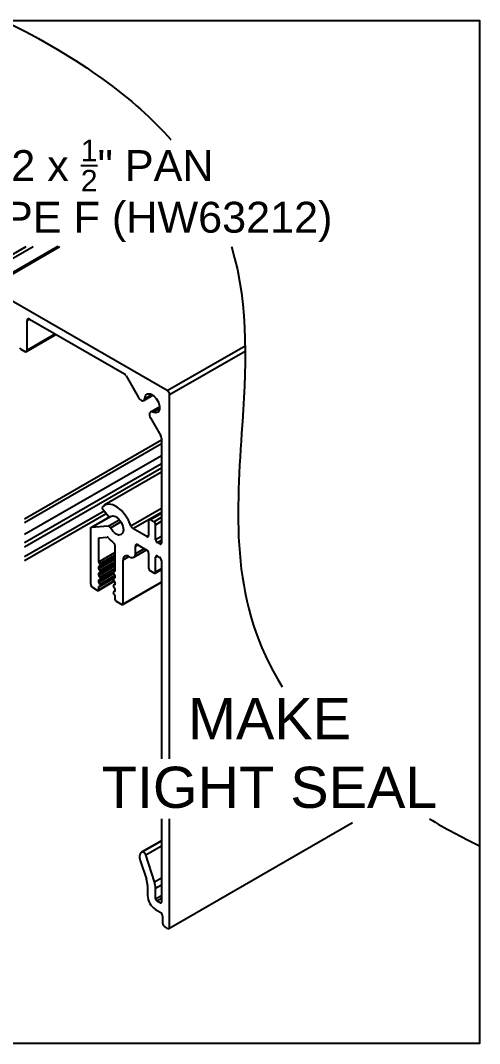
# Model space of a CAD drawing. Extents: x -0.84 to 6.76, y -6.22 to 0.
# Drawn here: x 3.98 to 6.76, y -6.21 to 0 of the extents above; entities that cross this region are included whole.
import ezdxf
from ezdxf import colors
from ezdxf.entities.mleader import LeaderData, LeaderLine
from ezdxf.math import Vec2, Vec3

# ---------------------------------------------------------------- set-up
doc = ezdxf.new("R2010")
doc.units = 0
doc.header["$LTSCALE"] = 0.5
doc.header["$MEASUREMENT"] = 0
doc.layers.add('FAB DWG', color=221, linetype='CONTINUOUS')
doc.layers.add('Housing', color=150, linetype='CONTINUOUS')
doc.layers.add('Text-Unprinted', color=131, linetype='CONTINUOUS', plot=False)
doc.styles.add('LSAD_Standard', font='arial.ttf')

msp = doc.modelspace()

# ---------------------------------------------------------------- linework, layer by layer
at = {"layer": 'Housing', "transparency": 16777216}
for p, q in [((4.8869, -0.7239), (4.8892, -0.7225)), ((3.5081, -1.6632), (4.011, -1.3729)), ((3.5188, -1.6816), (4.0534, -1.3729)), ((4.2043, -1.3729), (3.7739, -1.6214)), ((3.7839, -1.6224), (4.216, -1.3729)), ((4.8682, -2.2483), (3.7839, -1.6224)), ((4.0168, -1.8221), (4.031, -1.814)), ((4.0168, -2.0018), (4.0168, -1.8221)), ((4.031, -1.814), (4.6079, -2.147)), ((4.0127, -2.0109), (4.1924, -1.9072)), ((4.0168, -2.0018), (4.1866, -1.9038)), ((4.8682, -2.2483), (5.3408, -1.9755)), ((3.9795, -1.9966), (4.0027, -2.0099)), ((4.8824, -2.2728), (5.341, -2.008)), ((4.6179, -2.1576), (4.6945, -2.2903)), ((4.7255, -2.3082), (4.7813, -2.276)), ((4.7319, -2.2957), (4.7738, -2.2715)), ((4.8824, -4.4859), (4.8824, -2.2728)), ((4.8221, -2.3465), (4.7662, -2.3788)), ((4.7802, -2.3795), (4.8221, -2.3552)), ((4.7662, -2.4146), (4.8287, -2.5228)), ((4.8329, -2.5367), (4.8329, -3.1736)), ((4.8329, -2.549), (4.0023, -3.0285)), ((4.0023, -3.0494), (4.8329, -2.5699)), ((4.0023, -3.1212), (4.8329, -2.6416)), ((4.0023, -3.1706), (4.8329, -2.6911)), ((4.0023, -3.1975), (4.8329, -2.718)), ((4.8329, -2.7446), (4.486, -2.9448)), ((4.0023, -3.2569), (4.4851, -2.9782)), ((4.4765, -2.9675), (4.5093, -3.0083)), ((4.6469, -3.0693), (4.8329, -2.962)), ((4.0023, -3.2806), (4.4981, -2.9944)), ((4.5204, -3.0143), (4.4043, -3.0813)), ((4.4058, -3.0808), (4.5275, -3.0106)), ((4.5093, -3.0716), (4.5771, -3.0324)), ((4.5221, -3.0137), (4.5274, -3.0106)), ((4.5226, -3.0134), (4.5271, -3.0107)), ((4.6597, -3.0859), (4.8329, -2.986)), ((4.7551, -3.0383), (4.7551, -3.1287)), ((4.8329, -2.9883), (4.7582, -3.0314)), ((4.7657, -3.0321), (4.8329, -2.9934)), ((4.7869, -3.0444), (4.7657, -3.0321)), ((4.7869, -3.0444), (4.8329, -3.0178)), ((4.7975, -3.0628), (4.8329, -3.0423)), ((4.4023, -3.0859), (4.4023, -3.4207)), ((4.5093, -3.0716), (4.4058, -3.0808)), ((4.5226, -3.0819), (4.5864, -3.045)), ((4.7445, -3.1349), (4.6597, -3.0859)), ((4.7975, -3.1532), (4.7975, -3.0628)), ((4.4518, -3.1427), (4.5027, -3.1382)), ((4.4518, -3.2884), (4.4518, -3.1427)), ((4.7445, -3.1349), (4.7551, -3.1287)), ((4.7975, -3.1532), (4.8329, -3.1328)), ((4.8081, -3.1716), (4.8329, -3.1573)), ((4.4518, -3.2884), (4.5508, -3.2313)), ((4.5508, -3.1867), (4.5508, -3.3456)), ((4.6649, -3.2607), (4.7429, -3.2156)), ((4.6752, -3.1929), (4.6894, -3.1847)), ((4.6752, -3.2378), (4.6752, -3.1929)), ((4.6752, -3.2378), (4.7283, -3.2072)), ((4.6894, -3.1847), (4.7445, -3.2165)), ((4.8223, -3.1798), (4.8081, -3.1716)), ((4.8223, -3.1798), (4.8329, -3.1737)), ((4.4518, -3.3293), (4.5508, -3.2721)), ((4.4596, -3.3006), (4.4518, -3.2884)), ((4.4596, -3.3006), (4.5508, -3.248)), ((4.4596, -3.3414), (4.5508, -3.2888)), ((4.4601, -3.3129), (4.5508, -3.2605)), ((4.6003, -3.2762), (4.6356, -3.2558)), ((4.6003, -3.5432), (4.6003, -3.2762)), ((4.6356, -3.2558), (4.6399, -3.2582)), ((4.7551, -3.2349), (4.7551, -3.3254)), ((4.7975, -3.2594), (4.8081, -3.2533)), ((4.7975, -3.3499), (4.7975, -3.2594)), ((4.8081, -3.2533), (4.8223, -3.2614)), ((4.8329, -3.2798), (4.8329, -4.4859)), ((4.4518, -3.3701), (4.5508, -3.3129)), ((4.4518, -3.3162), (4.4596, -3.3131)), ((4.4518, -3.3293), (4.4518, -3.3162)), ((4.4596, -3.3414), (4.4518, -3.3293)), ((4.4518, -3.357), (4.4596, -3.3539)), ((4.4596, -3.3823), (4.5508, -3.3296)), ((4.4601, -3.3537), (4.5508, -3.3014)), ((4.4601, -3.3945), (4.5508, -3.3422)), ((4.5508, -3.3441), (4.5424, -3.3489)), ((4.5429, -3.3487), (4.5508, -3.3441)), ((4.5508, -3.3456), (4.5429, -3.3487)), ((4.7657, -3.3438), (4.7869, -3.356)), ((4.7944, -3.3567), (4.8329, -3.3345)), ((4.7975, -3.3499), (4.8329, -3.3295)), ((4.4497, -3.462), (4.5458, -3.4065)), ((4.4518, -3.3701), (4.4518, -3.357)), ((4.4518, -3.4109), (4.5417, -3.359)), ((4.4596, -3.3823), (4.4518, -3.3701)), ((4.4518, -3.3978), (4.4596, -3.3948)), ((4.4518, -3.4109), (4.4518, -3.3978)), ((4.4518, -3.4575), (4.5442, -3.4041)), ((4.4596, -3.4231), (4.4518, -3.4109)), ((4.4596, -3.4231), (4.5494, -3.3713)), ((4.4601, -3.4354), (4.5508, -3.383)), ((4.5508, -3.3849), (4.5424, -3.3897)), ((4.5429, -3.3612), (4.5508, -3.3733)), ((4.5429, -3.3895), (4.5508, -3.3849)), ((4.5508, -3.3864), (4.5429, -3.3895)), ((4.5429, -3.402), (4.5508, -3.4142)), ((4.5508, -3.3733), (4.5508, -3.3864)), ((4.5508, -3.4142), (4.5508, -3.4272)), ((4.5982, -3.5478), (4.8329, -3.4123)), ((4.6003, -3.5432), (4.8329, -3.4089)), ((4.4164, -3.4452), (4.4447, -3.4615)), ((4.4518, -3.4387), (4.4596, -3.4356)), ((4.4518, -3.4575), (4.4518, -3.4387)), ((4.5508, -3.4257), (4.5424, -3.4305)), ((4.5508, -3.4666), (4.5424, -3.4714)), ((4.5429, -3.4303), (4.5508, -3.4258)), ((4.5508, -3.4272), (4.5429, -3.4303)), ((4.5429, -3.4428), (4.5508, -3.455)), ((4.5429, -3.4711), (4.5508, -3.4666)), ((4.5508, -3.4681), (4.5429, -3.4711)), ((4.5508, -3.455), (4.5508, -3.4681)), ((4.5429, -3.4837), (4.5508, -3.4958)), ((4.5508, -3.4958), (4.5508, -3.5146)), ((4.5578, -3.5269), (4.5932, -3.5473)), ((4.8329, -4.8499), (4.8329, -5.3553)), ((4.8781, -5.5153), (5.9922, -4.8721)), ((4.8824, -5.5063), (4.8824, -4.8499)), ((4.8329, -4.9823), (4.7124, -5.0518)), ((4.7154, -5.0504), (4.8329, -4.9826)), ((4.7372, -5.0687), (4.8329, -5.0135)), ((4.7909, -5.2325), (4.7372, -5.0687)), ((4.704, -5.1023), (4.7414, -5.2166)), ((4.7909, -5.2325), (4.8329, -5.2083)), ((4.748, -5.255), (4.748, -5.3144)), ((4.7975, -5.2709), (4.8329, -5.2505)), ((4.7975, -5.3348), (4.7975, -5.2709)), ((4.7975, -5.3348), (4.8329, -5.3144)), ((4.8046, -5.3471), (4.8329, -5.3308)), ((4.7975, -5.4002), (4.8258, -5.4165)), ((4.8258, -5.3593), (4.8046, -5.3471)), ((4.8258, -5.3593), (4.8329, -5.3553)), ((4.8399, -5.441), (4.8399, -5.4818)), ((4.8541, -5.5063), (4.8682, -5.5145)), ((4.8706, -5.5159), (4.8706, -5.5159))]:
    msp.add_line(p, q, dxfattribs=at)
at = {"layer": 'Housing', "transparency": 16777216, "flags": 128}
for points in [[(4.6945, -2.2903), (4.6995, -2.2975), (4.7053, -2.3034), (4.7116, -2.3075), (4.7177, -2.3095), (4.7231, -2.3092), (4.7276, -2.3066), (4.7305, -2.302), (4.7319, -2.2957)], [(4.7319, -2.2957), (4.737, -2.278), (4.7489, -2.2683), (4.7657, -2.2683), (4.7843, -2.2781), (4.8017, -2.296), (4.8149, -2.3188), (4.8217, -2.3428), (4.8208, -2.3639), (4.8125, -2.3784), (4.7981, -2.3839), (4.7802, -2.3795)], [(4.7802, -2.3795), (4.7741, -2.3775), (4.7686, -2.3778), (4.7642, -2.3803), (4.7612, -2.3849), (4.7599, -2.3912), (4.7603, -2.3986), (4.7625, -2.4066), (4.7662, -2.4146)], [(4.6469, -3.0693), (4.6327, -3.0358), (4.6132, -3.0045), (4.5899, -2.9774), (4.5643, -2.9565), (4.5383, -2.9431), (4.5135, -2.9382), (4.4916, -2.9421), (4.4742, -2.9544)], [(4.5093, -3.0083), (4.5109, -3.0101), (4.5127, -3.0117), (4.5145, -3.0129), (4.5163, -3.0138), (4.5181, -3.0143), (4.5198, -3.0144), (4.5213, -3.0141), (4.5226, -3.0134)], [(4.5226, -3.0134), (4.537, -3.0089), (4.5546, -3.0139), (4.5726, -3.0275), (4.588, -3.0476), (4.5984, -3.0708), (4.602, -3.0935), (4.5984, -3.1119), (4.588, -3.1232), (4.5726, -3.1254), (4.5546, -3.1183), (4.537, -3.103), (4.5226, -3.0819)], [(4.4596, -3.3131), (4.4607, -3.3124), (4.4615, -3.3114), (4.462, -3.31), (4.4622, -3.3083), (4.462, -3.3064), (4.4615, -3.3045), (4.4607, -3.3025), (4.4596, -3.3006)], [(4.4596, -3.3539), (4.4607, -3.3533), (4.4615, -3.3522), (4.462, -3.3508), (4.4622, -3.3491), (4.462, -3.3473), (4.4615, -3.3453), (4.4607, -3.3433), (4.4596, -3.3414)], [(4.5429, -3.3487), (4.5418, -3.3493), (4.541, -3.3504), (4.5405, -3.3518), (4.5404, -3.3535), (4.5405, -3.3553), (4.541, -3.3573), (4.5418, -3.3593), (4.5429, -3.3612)], [(4.4596, -3.3948), (4.4607, -3.3941), (4.4615, -3.393), (4.462, -3.3916), (4.4622, -3.39), (4.462, -3.3881), (4.4615, -3.3861), (4.4607, -3.3842), (4.4596, -3.3823)], [(4.5429, -3.3895), (4.5418, -3.3902), (4.541, -3.3912), (4.5405, -3.3926), (4.5404, -3.3943), (4.5405, -3.3962), (4.541, -3.3981), (4.5418, -3.4001), (4.5429, -3.402)], [(4.4596, -3.4356), (4.4607, -3.4349), (4.4615, -3.4339), (4.462, -3.4325), (4.4622, -3.4308), (4.462, -3.4289), (4.4615, -3.427), (4.4607, -3.425), (4.4596, -3.4231)], [(4.5429, -3.4303), (4.5418, -3.431), (4.541, -3.432), (4.5405, -3.4334), (4.5404, -3.4351), (4.5405, -3.437), (4.541, -3.4389), (4.5418, -3.4409), (4.5429, -3.4428)], [(4.5429, -3.4711), (4.5418, -3.4718), (4.541, -3.4729), (4.5405, -3.4743), (4.5404, -3.4759), (4.5405, -3.4778), (4.541, -3.4798), (4.5418, -3.4818), (4.5429, -3.4837)], [(4.7154, -5.0504), (4.7104, -5.0531), (4.7063, -5.0572), (4.7031, -5.0626), (4.701, -5.0691), (4.7, -5.0765), (4.7002, -5.0847), (4.7015, -5.0934), (4.704, -5.1023)], [(4.7372, -5.0687), (4.7355, -5.0646), (4.7333, -5.0606), (4.7306, -5.0571), (4.7275, -5.0541), (4.7243, -5.0518), (4.7211, -5.0504), (4.7181, -5.0499), (4.7154, -5.0504)]]:
    msp.add_lwpolyline(points, dxfattribs=at)
at = {"layer": 'Housing', "transparency": 16777216}
for centre, radius, start, end in [((4.0254, -1.8207), 0.00873, 50.79671, 189.21404), ((3.9942, -1.9728), 0.028, 211.81719, 238.32123), ((4.0082, -2.0032), 0.00873, 230.79671, 9.21404), ((4.5926, -2.1715), 0.0289, 28.85561, 58.04533), ((4.8517, -2.2742), 0.0307, 2.60548, 57.39452), ((4.804, -2.5377), 0.0289, 1.9565, 31.14373), ((4.4844, -2.9594), 0.0113, 154.33317, 225.73344), ((4.7615, -3.0372), 0.00655, 50.79671, 189.21404), ((4.7745, -3.0638), 0.0231, 2.60548, 57.39452), ((4.4066, -3.0852), 0.0044, 100.54678, 189.25188), ((4.5073, -3.0879), 0.0165, 21.65745, 83.07132), ((4.6765, -3.0599), 0.031, 197.7705, 237.22746), ((4.5023, -3.1471), 0.00894, 34.70109, 86.9408), ((4.659, -3.0186), 0.1937, 219.56122, 233.80342), ((4.7486, -3.1298), 0.00655, 230.79671, 9.21404), ((4.8205, -3.1522), 0.0231, 182.60548, 237.39452), ((4.5352, -3.1874), 0.0156, 2.85401, 53.09286), ((4.6838, -3.1915), 0.00873, 50.79671, 189.21404), ((4.7321, -3.2359), 0.0231, 2.60548, 57.39452), ((4.8264, -3.1747), 0.00655, 230.79687, 9.21412), ((4.6218, -3.2727), 0.0218, 50.79671, 189.21404), ((4.6537, -3.2413), 0.0218, 230.79671, 9.21404), ((4.804, -3.2583), 0.00655, 50.79671, 189.21404), ((4.8098, -3.2808), 0.0231, 2.60548, 57.39452), ((4.7781, -3.3243), 0.0231, 182.60548, 237.39452), ((4.791, -3.3509), 0.00655, 230.79671, 9.21404), ((4.433, -3.4193), 0.0307, 182.60548, 237.39452), ((4.4475, -3.4582), 0.00437, 230.79671, 9.21404), ((4.5661, -3.5139), 0.0154, 182.60548, 237.39452), ((4.596, -3.5439), 0.00437, 230.79671, 9.21404), ((4.6233, -5.2568), 0.1247, 0.8303, 18.78064), ((4.6728, -5.2727), 0.1247, 0.8303, 18.78064), ((4.8555, -5.3095), 0.1076, 182.60549, 237.39443), ((4.8129, -5.3342), 0.0154, 182.60548, 237.39452), ((4.8286, -5.356), 0.00437, 230.79671, 9.21404), ((4.8092, -5.4424), 0.0307, 2.60546, 57.39452), ((4.8706, -5.4804), 0.0307, 182.60548, 237.39452)]:
    msp.add_arc(centre, radius, start, end, dxfattribs=at)
at = {"layer": 'Housing', "linetype": 'Continuous', "lineweight": 25, "transparency": 16777216}
msp.add_arc((4.8737, -5.5077), 0.00873, 230.79645, 9.2135, dxfattribs=at)
at = {"layer": 'Housing', "color": 1, "transparency": 16777216}
for points in [[(3.8756, 0), (4.3466, -0.2334), (4.67, -0.4756), (4.8904, -0.7239)], [(6.4598, -4.8499), (6.5536, -4.9049), (6.6548, -4.9595), (6.7639, -5.0136)]]:
    msp.add_open_spline(points, degree=3, dxfattribs=at)
msp.add_open_spline([(5.258, -1.3729), (5.3696, -1.7455), (5.3106, -2.6463), (5.2517, -3.5471), (5.5658, -4.0466)], degree=3, knots=[0.561165, 0.561165, 0.561165, 0.561165, 1, 1.599652, 1.599652, 1.599652, 1.599652], dxfattribs=at)
at = {"layer": 'Text-Unprinted', "ltscale": 0.5, "transparency": 16777216}
msp.add_lwpolyline([(0, 0), (6.7639, 0), (6.7639, -6.2143), (0, -6.2143)], close=True, dxfattribs=at)

# ---------------------------------------------------------------- texts
at = {"layer": 'FAB DWG', "transparency": 16777216, "insert": (5.4892, -4.4512), "char_height": 0.25, "attachment_point": 5, "style": 'LSAD_Standard'}
msp.add_mtext_dynamic_manual_height_columns('\\A1;MAKE TIGHT SEAL', width=2.034107, gutter_width=16.875, heights=[0], dxfattribs=at)

# ---------------------------------------------------------------- leaders
at = {"layer": 'FAB DWG', "ltscale": 0.5, "transparency": 16777216}
ml = msp.add_multileader_mtext('Standard', dxfattribs=at)
ml.set_content('\\A1;6-32 x {\\H0.7x;\\S1/2;}" PAN\\PTYPE F (HW63212)', color=256, style='LSAD_Standard')
ml.set_leader_properties()
ml.build(insert=Vec2(0, 0))
ml.multileader.update_dxf_attribs({"text_left_attachment_type": 2, "dogleg_length": 0.36, "arrow_head_size": 0.1875})
ctx = ml.context
ctx.base_point, ctx.char_height, ctx.arrow_head_size, ctx.landing_gap_size, ctx.plane_origin = Vec3(3.4525, -1.0317), 0.1875, 0.1875, 0.09, Vec3(2.4751, 15.1915)
ctx.left_attachment = 2
notes = []
notes.append((ctx, [(0, (1, 1, 0), (3.1753, -1.0317), (1, 0), 0.2772, [(3, [(3.4135, -3.122), (1.2034, -1.8523), (2.9724, -3.9764), (1.2729, -2.9243)], 0, [])])]))
ctx.mtext.insert, ctx.mtext.width, ctx.mtext.defined_height, ctx.mtext.flow_direction = Vec3(3.5425, -0.7239), 2.351815, 0.6491, 5
for ctx, leaders in notes:
    for number, flags, end, landing, length, lines in leaders:
        leader = LeaderData()
        leader.index, (leader.has_last_leader_line, leader.has_dogleg_vector, leader.attachment_direction) = number, flags
        leader.last_leader_point, leader.dogleg_vector, leader.dogleg_length = Vec3(end), Vec3(landing), length
        for number, points, colour, breaks in lines:
            line = LeaderLine()
            line.index, line.vertices, line.color, line.breaks = number, Vec3.list(points), colors.encode_raw_color(colour), breaks
            leader.lines.append(line)
        ctx.leaders.append(leader)

doc.saveas('drawing.dxf')
